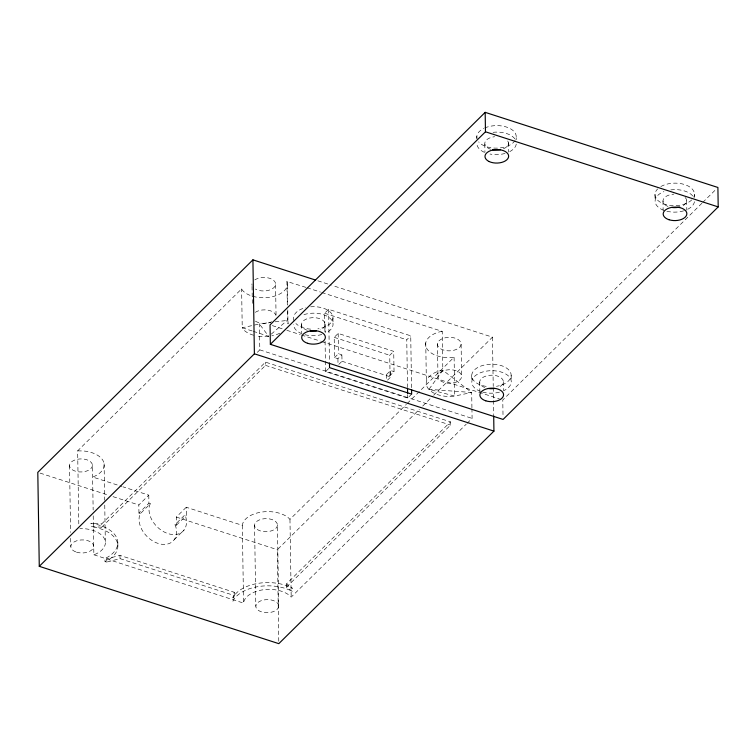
<?xml version="1.0" encoding="UTF-8"?>
<svg xmlns="http://www.w3.org/2000/svg" width="756" height="756" viewBox="0 0 756 756"><rect width="100%" height="100%" fill="white"/><g stroke="black" fill="none" stroke-linecap="round" stroke-linejoin="round"><path stroke-width="0.57" stroke-dasharray="3.78 2.83" d="M286.496 583.878L286.543 587.119L292.581 591.589A35.617 20.327 -0.9 0 0 232.914 601.162L234.266 595.511L120.024 558.637L106.577 562.124L106.53 558.882L119.977 555.395L234.218 592.269L232.867 597.93A35.617 20.327 -0.9 0 1 292.534 588.348L286.496 583.878L450.5 421.848L265.479 362.133L101.663 523.974L101.72 527.206L90.843 526.62A35.617 20.327 -0.9 0 1 107.891 560.281L105.018 561.613L104.971 558.372L107.834 557.04A35.617 20.327 -0.9 0 0 90.796 523.379L101.663 523.974M140.408 513.551L138.953 513.078L148.904 503.25L150.359 503.723L140.408 513.551L139.624 515.157A21.707 15.309 45.3 0 0 158.08 543.432A21.707 15.309 45.3 0 0 175.827 526.837L174.986 524.711L184.936 514.883L186.382 515.346L186.259 507.248L242.326 525.344A25.165 14.364 -0.9 0 1 262.455 511.954A25.165 14.364 -0.9 0 1 289.964 519.344L406.369 404.347M150.359 503.723L149.575 505.32A21.707 15.309 45.3 0 0 168.03 533.604A21.707 15.309 45.3 0 0 185.778 517.01L184.936 514.883M471.924 407.796L471.687 392.487L454.715 396.068L428.964 389.331L442.836 370.26L442.232 331.383L321.555 292.43M78.804 523.908L77.651 450.86L241.618 288.868L242.411 290.257A23.682 13.514 -0.9 0 0 271.092 296.995A23.682 13.514 -0.9 0 0 287.063 281.515L305.915 287.384M257.295 352.353L259.809 349.867L259.402 323.974L270.657 322.434M101.72 527.206L265.536 365.375L265.479 362.133M324.929 331.922L324.636 313.258L328.614 309.327L410.735 335.834L411.557 388.319M138.953 513.078L138.83 504.98L148.781 495.152L122.954 486.817M334.511 357.607L338.499 353.676L341.901 354.772L337.923 358.703L334.511 357.607L334.199 337.356L338.178 333.424L393.715 351.351L394.037 371.602L390.058 375.534L386.647 374.428L386.751 380.911M174.986 524.711L176.441 525.174L176.309 517.076L186.259 507.248M411.651 394.15L407.673 398.081L325.553 371.574L329.531 367.643M338.82 364.401L342.005 361.255L341.901 354.772M176.441 525.174L186.382 515.346M174.163 539.756L184.114 529.928M390.058 375.534L389.737 355.282L393.715 351.351M407.503 387.582L406.756 339.765L410.735 335.834M386.647 374.428L390.625 370.497L394.037 371.602M387.545 380.126L390.729 376.979L390.625 370.497M407.21 403.515L454.101 357.191L454.715 396.068L453.402 396.295A23.682 13.514 -0.9 0 1 431.374 391.589L428.18 388.593A23.682 13.514 -0.9 0 1 440.436 370.676L442.836 370.26L471.687 392.487L428.964 389.331M278.775 641.296L277.339 549.688L419.353 409.383M422.708 406.066L432.791 396.106M433.632 395.275L492.458 337.157L332.394 285.494M286.543 587.119L450.548 425.089L450.5 421.848M106.53 558.882L243.545 603.108A25.165 14.364 -0.9 0 1 263.674 589.708A25.165 14.364 -0.9 0 1 291.192 597.108L466.225 424.182M467.066 423.351L472.094 418.389L471.942 408.968M701.927 203.241L502.778 400L503.042 417.151M702.768 202.41L716.215 189.132M271.272 334.133L287.526 320.128L287.365 309.525M93.215 515.828L93.867 554.791L94.424 554.62A25.165 14.364 -0.9 0 0 104.857 539.708A25.165 14.364 -0.9 0 0 84.889 528.746L79.881 528.642M442.232 331.383L439.822 331.799A23.682 13.514 -0.9 0 0 426.526 348.062A23.682 13.514 -0.9 0 0 452.787 357.418L454.101 357.191M275.156 321.82L287.677 320.393A23.682 13.514 -0.9 0 1 287.998 323.908L287.781 309.771M77.651 450.86L83.67 450.982A25.165 14.364 -0.9 0 1 103.638 461.944A25.165 14.364 -0.9 0 1 93.205 476.866L92.648 477.027L121.829 486.448M317.841 280.797L331.27 285.135M307.03 287.743L320.44 292.071M324.636 313.258L406.756 339.765M334.199 337.356L389.737 355.282M272.292 325.6L282.357 328.851M286.836 330.296L300.264 334.625M301.379 334.993L320.402 341.126M321.517 341.495L499.414 398.913M342.005 361.255L390.729 376.979M259.809 349.867L472.094 418.389M265.536 365.375L450.548 425.089M40.049 473.095L108.524 495.199M113.013 496.645L138.83 504.98M176.309 517.076L277.339 549.688M93.867 554.791L104.971 558.372M105.018 561.613L106.577 562.124M252.154 330.967L242.232 327.754L241.618 288.868M253.26 331.326L268.701 336.344L259.402 323.974L242.232 327.754L243.026 329.134A23.682 13.514 -0.9 0 0 254.196 335.399M694.443 194.245L694.499 197.486M686.656 200.784L686.807 210.215M662.984 200.973L663.125 210.395M654.989 194.547L655.083 201.03M516.178 137.583L516.206 139.747M508.41 142.686L508.561 152.107M511.169 375.316L511.264 381.799M503.373 381.856L503.505 390.105M492.458 337.157L493.233 386.486M493.252 387.667L493.432 399.414M493.451 400.585L493.677 414.675M484.813 144.027L484.946 152.277M476.847 136.174L476.885 138.329M479.701 382.045L479.852 391.466M471.706 375.619L471.81 382.101M461.103 344.311A11.841 6.757 -0.9 0 1 442.846 349.83A11.841 6.757 -0.9 0 1 443.895 338.13A11.841 6.757 -0.9 0 1 461.103 344.311L461.614 376.715A11.841 6.757 -0.9 0 1 443.356 382.234A11.841 6.757 -0.9 0 1 444.396 370.534A11.841 6.757 -0.9 0 1 461.614 376.715M437.459 343.867L437.97 376.271M425.751 342.818L426.365 381.695M407.616 394.585L407.673 398.081M338.178 333.424L338.499 353.676M337.923 358.703L338.026 365.186M332.952 318.03L333.056 324.513M328.614 309.327L329.446 361.812M325.175 324.333L325.297 332.583M325.08 341.249L325.373 359.913M325.392 361.075L325.553 371.574M301.493 324.522L301.625 332.772M287.384 285.031L287.705 305.065M286.921 281.251L287.289 304.81M289.964 519.344L291.192 597.108M275.571 284.747L276.082 317.142M277.443 525.07A11.444 6.53 -0.9 0 1 260.225 530.863A11.444 6.53 -0.9 0 1 260.329 519.552A11.444 6.53 -0.9 0 1 277.443 525.07L278.718 606.076A11.444 6.53 -0.9 0 1 261.5 611.859A11.444 6.53 -0.9 0 1 261.595 600.548A11.444 6.53 -0.9 0 1 278.718 606.076M252.315 303.364L252.003 283.689A11.841 6.757 -0.9 0 0 252.107 285.447M254.555 525.25L255.83 606.255M242.326 525.344L243.545 603.108M234.218 592.269L234.266 595.511M148.781 495.152L148.904 503.25M119.977 555.395L120.024 558.637M117.813 542.458L117.86 545.7M104.101 463.797L104.678 500.321M104.753 505.036L105.32 541.561M92.421 465.356A11.444 6.53 -0.9 0 1 75.213 471.139A11.444 6.53 -0.9 0 1 75.307 459.828A11.444 6.53 -0.9 0 1 92.421 465.356L93.158 510.017M69.533 465.526L70.591 532.441M70.677 538.31L70.809 546.531M254.791 279.918A11.841 6.757 -0.9 0 1 271.735 279.125A11.841 6.757 -0.9 0 1 272.321 288.811A11.841 6.757 -0.9 0 1 255.339 289.038M279.767 333.216A23.682 13.514 -0.9 0 1 271.706 335.872M268.701 336.344A23.682 13.514 -0.9 0 1 256.482 335.919M271.82 321.754A11.841 6.757 -0.9 0 1 255.159 321.007M255.301 312.322A11.841 6.757 -0.9 0 1 267.463 310.073A11.841 6.757 -0.9 0 1 275.968 315.384M486.231 386.392A19.732 11.264 -0.9 0 1 475.335 369.136A19.732 11.264 -0.9 0 1 507.654 368.881A19.732 11.264 -0.9 0 1 496.446 386.307M310.64 306.813A19.732 11.264 -0.9 0 1 332.631 315.687A19.732 11.264 -0.9 0 1 317.851 328.851M310.669 329.144A19.732 11.264 -0.9 0 1 295.898 323.511M294.046 320.79A19.732 11.264 -0.9 0 1 305.67 307.626M484.747 127.962A19.732 11.264 -0.9 0 1 507.55 127.424A19.732 11.264 -0.9 0 1 515.592 139.529M515.091 140.474A19.732 11.264 -0.9 0 1 497.486 148.119A19.732 11.264 -0.9 0 1 478.68 141.882M477.102 139.104A19.732 11.264 -0.9 0 1 483.736 128.425M660.838 186.543A19.732 11.264 -0.9 0 1 684.662 184.568A19.732 11.264 -0.9 0 1 693.743 197.165M691.749 199.896A19.732 11.264 -0.9 0 1 664.77 204.224A19.732 11.264 -0.9 0 1 657.682 188.896M480.495 391.4A19.732 11.264 -0.9 0 1 476.488 374.825A19.732 11.264 -0.9 0 1 505.858 374.05A19.732 11.264 -0.9 0 1 503.468 390.795M499.47 392.175A19.732 11.264 -0.9 0 1 481.591 391.778M303.912 314.638A19.732 11.264 -0.9 0 1 329.285 317.633A19.732 11.264 -0.9 0 1 326.923 332.451M321.839 334.502A19.732 11.264 -0.9 0 1 303.033 334.143M301.956 333.755A19.732 11.264 -0.9 0 1 293.611 324.352M516.272 144.065A19.732 11.264 -0.9 0 1 509.383 151.805M505.055 153.449A19.732 11.264 -0.9 0 1 489.973 154.035M484.36 152.315A19.732 11.264 -0.9 0 1 476.951 142.648M493.073 132.319A19.732 11.264 -0.9 0 1 515.639 140.181M694.462 201.701A19.732 11.264 -0.9 0 1 684.596 210.555M683.689 210.839A19.732 11.264 -0.9 0 1 664.864 210.707M663.777 210.329A19.732 11.264 -0.9 0 1 663.948 191.599M670.808 189.898A19.732 11.264 -0.9 0 1 693.904 197.817M484.7 387.535A11.841 6.757 -0.9 0 1 482.734 377.527A11.841 6.757 -0.9 0 1 500.425 377.386A11.841 6.757 -0.9 0 1 498.28 387.431M307.361 330.325A11.841 6.757 -0.9 0 1 304.082 320.308A11.841 6.757 -0.9 0 1 321.98 319.722A11.841 6.757 -0.9 0 1 320.071 329.909M507.758 140.966A11.841 6.757 -0.9 0 1 503.345 148.847M490.635 149.253A11.841 6.757 -0.9 0 1 484.965 142.27A11.841 6.757 -0.9 0 1 494.632 136.713M685.097 197.42A11.841 6.757 -0.9 0 1 683.15 205.594M667.983 206.464A11.841 6.757 -0.9 0 1 663.399 199.215A11.841 6.757 -0.9 0 1 673.851 194.15M76.479 552.145A11.444 6.53 -0.9 0 0 93.697 546.352A11.444 6.53 -0.9 0 0 76.583 540.833A11.444 6.53 -0.9 0 0 76.479 552.145"/><path stroke-width="1.13" d="M315.602 280.079L252.92 259.847L37.8 472.368L39.274 566.329L278.813 643.649L493.933 431.118L493.696 415.857M485.172 112.351L270.053 324.882L270.355 344.32L503.08 419.438L718.2 206.908L717.898 187.469L485.172 112.351L485.475 131.79L270.355 344.32M39.274 566.329L254.394 353.808L252.92 259.847M485.475 131.79L718.2 206.908M254.394 353.808L493.933 431.118M411.576 389.482L411.651 394.15L329.531 367.643L329.465 362.974M407.522 388.754L407.597 393.413M494.547 388.452A11.841 6.757 -0.9 0 1 488.414 388.499M316.339 330.93A11.841 6.757 -0.9 0 1 310.215 330.977M500.595 149.679A11.841 6.757 -0.9 0 1 492.496 149.735M679.767 206.964A11.841 6.757 -0.9 0 1 671.697 207.427M307.569 343.29A11.841 6.757 -0.9 0 0 325.373 337.299A11.841 6.757 -0.9 0 0 307.673 331.582A11.841 6.757 -0.9 0 0 307.569 343.29M485.768 400.812A11.841 6.757 -0.9 0 0 503.581 394.821A11.841 6.757 -0.9 0 0 485.872 389.104A11.841 6.757 -0.9 0 0 485.768 400.812M669.051 219.741A11.841 6.757 -0.9 0 0 686.854 213.75A11.841 6.757 -0.9 0 0 669.154 208.032A11.841 6.757 -0.9 0 0 669.051 219.741M489.151 161.548A11.841 6.757 -0.9 0 0 508.457 157.409A11.841 6.757 -0.9 0 0 492.836 150A11.841 6.757 -0.9 0 0 489.151 161.548"/></g></svg>
